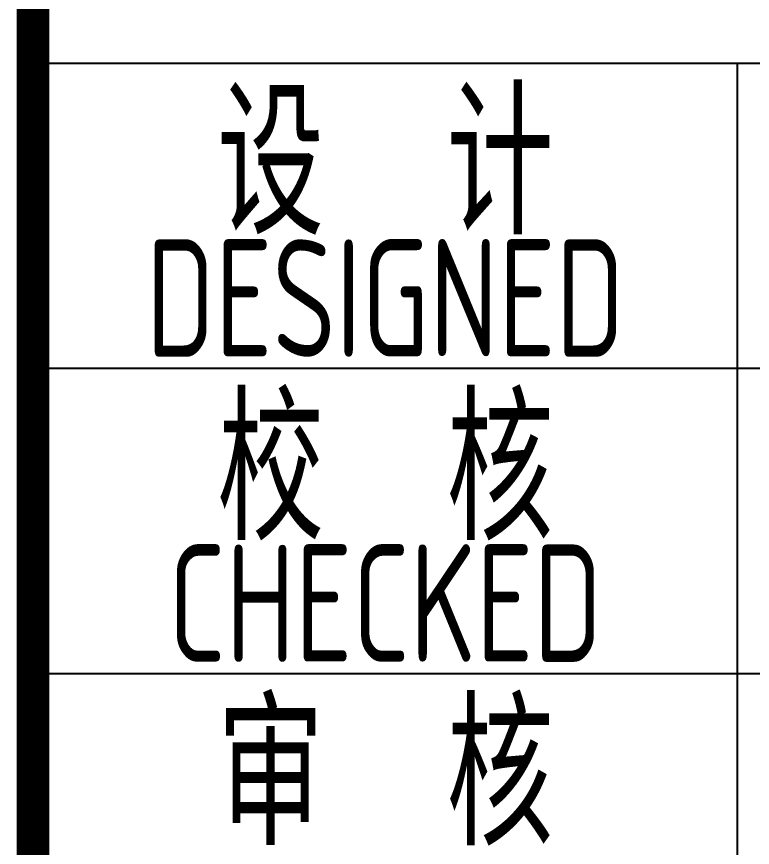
# Model space of a CAD drawing. Extents: x 1234595 to 2088511, y -80443 to 75292.
# Drawn here: x 1955781 to 1957347, y -57021 to -55251 of the extents above; entities that cross this region are included whole.
import ezdxf
from ezdxf.enums import TextEntityAlignment as Align

# ---------------------------------------------------------------- set-up
doc = ezdxf.new("R2010")
doc.units = 0
doc.header["$LTSCALE"] = 1000
doc.header["$MEASUREMENT"] = 0
doc.layers.get('0').update_dxf_attribs({"linetype": 'CONTINUOUS'})
doc.styles.add('AHD', font='sceie.shx', dxfattribs={"width": 0.7, "bigfont": 'sceic.shx'})

msp = doc.modelspace()

# ---------------------------------------------------------------- linework, layer by layer
for p, q in [((1955816.1, -55350.6), (1973816.1, -55350.6)), ((1957316.1, -58600.6), (1957316.1, -55350.6)), ((1955816.1, -56000.6), (1961316.1, -56000.6)), ((1955816.1, -56650.6), (1961316.1, -56650.6))]:
    msp.add_line(p, q)
msp.add_lwpolyline([(1973816.1, -53600.6, 70, 70, 0), (1955816.1, -53600.6, 70, 70, 0), (1955816.1, -59600.6, 0, 0, 0)], format="xyseb")

# ---------------------------------------------------------------- texts
at = {"style": 'AHD', "width": 0.8}
for s, height, p in [('设  计', 300, (1956566.1, -55550.6)), ('设  计', 300, (1956566.1, -55550.6)), ('DESIGNED', 250, (1956566.1, -55850.6)), ('DESIGNED', 250, (1956566.1, -55850.6)), ('校  核', 300, (1956566.1, -56200.6)), ('校  核', 300, (1956566.1, -56200.6)), ('CHECKED', 250, (1956566.1, -56500.6)), ('CHECKED', 250, (1956566.1, -56500.6)), ('审  核', 300, (1956566.1, -56850.6)), ('审  核', 300, (1956566.1, -56850.6))]:
    msp.add_text(s, height=height, dxfattribs=at).set_placement(p, align=Align.MIDDLE)

doc.saveas('drawing.dxf')
